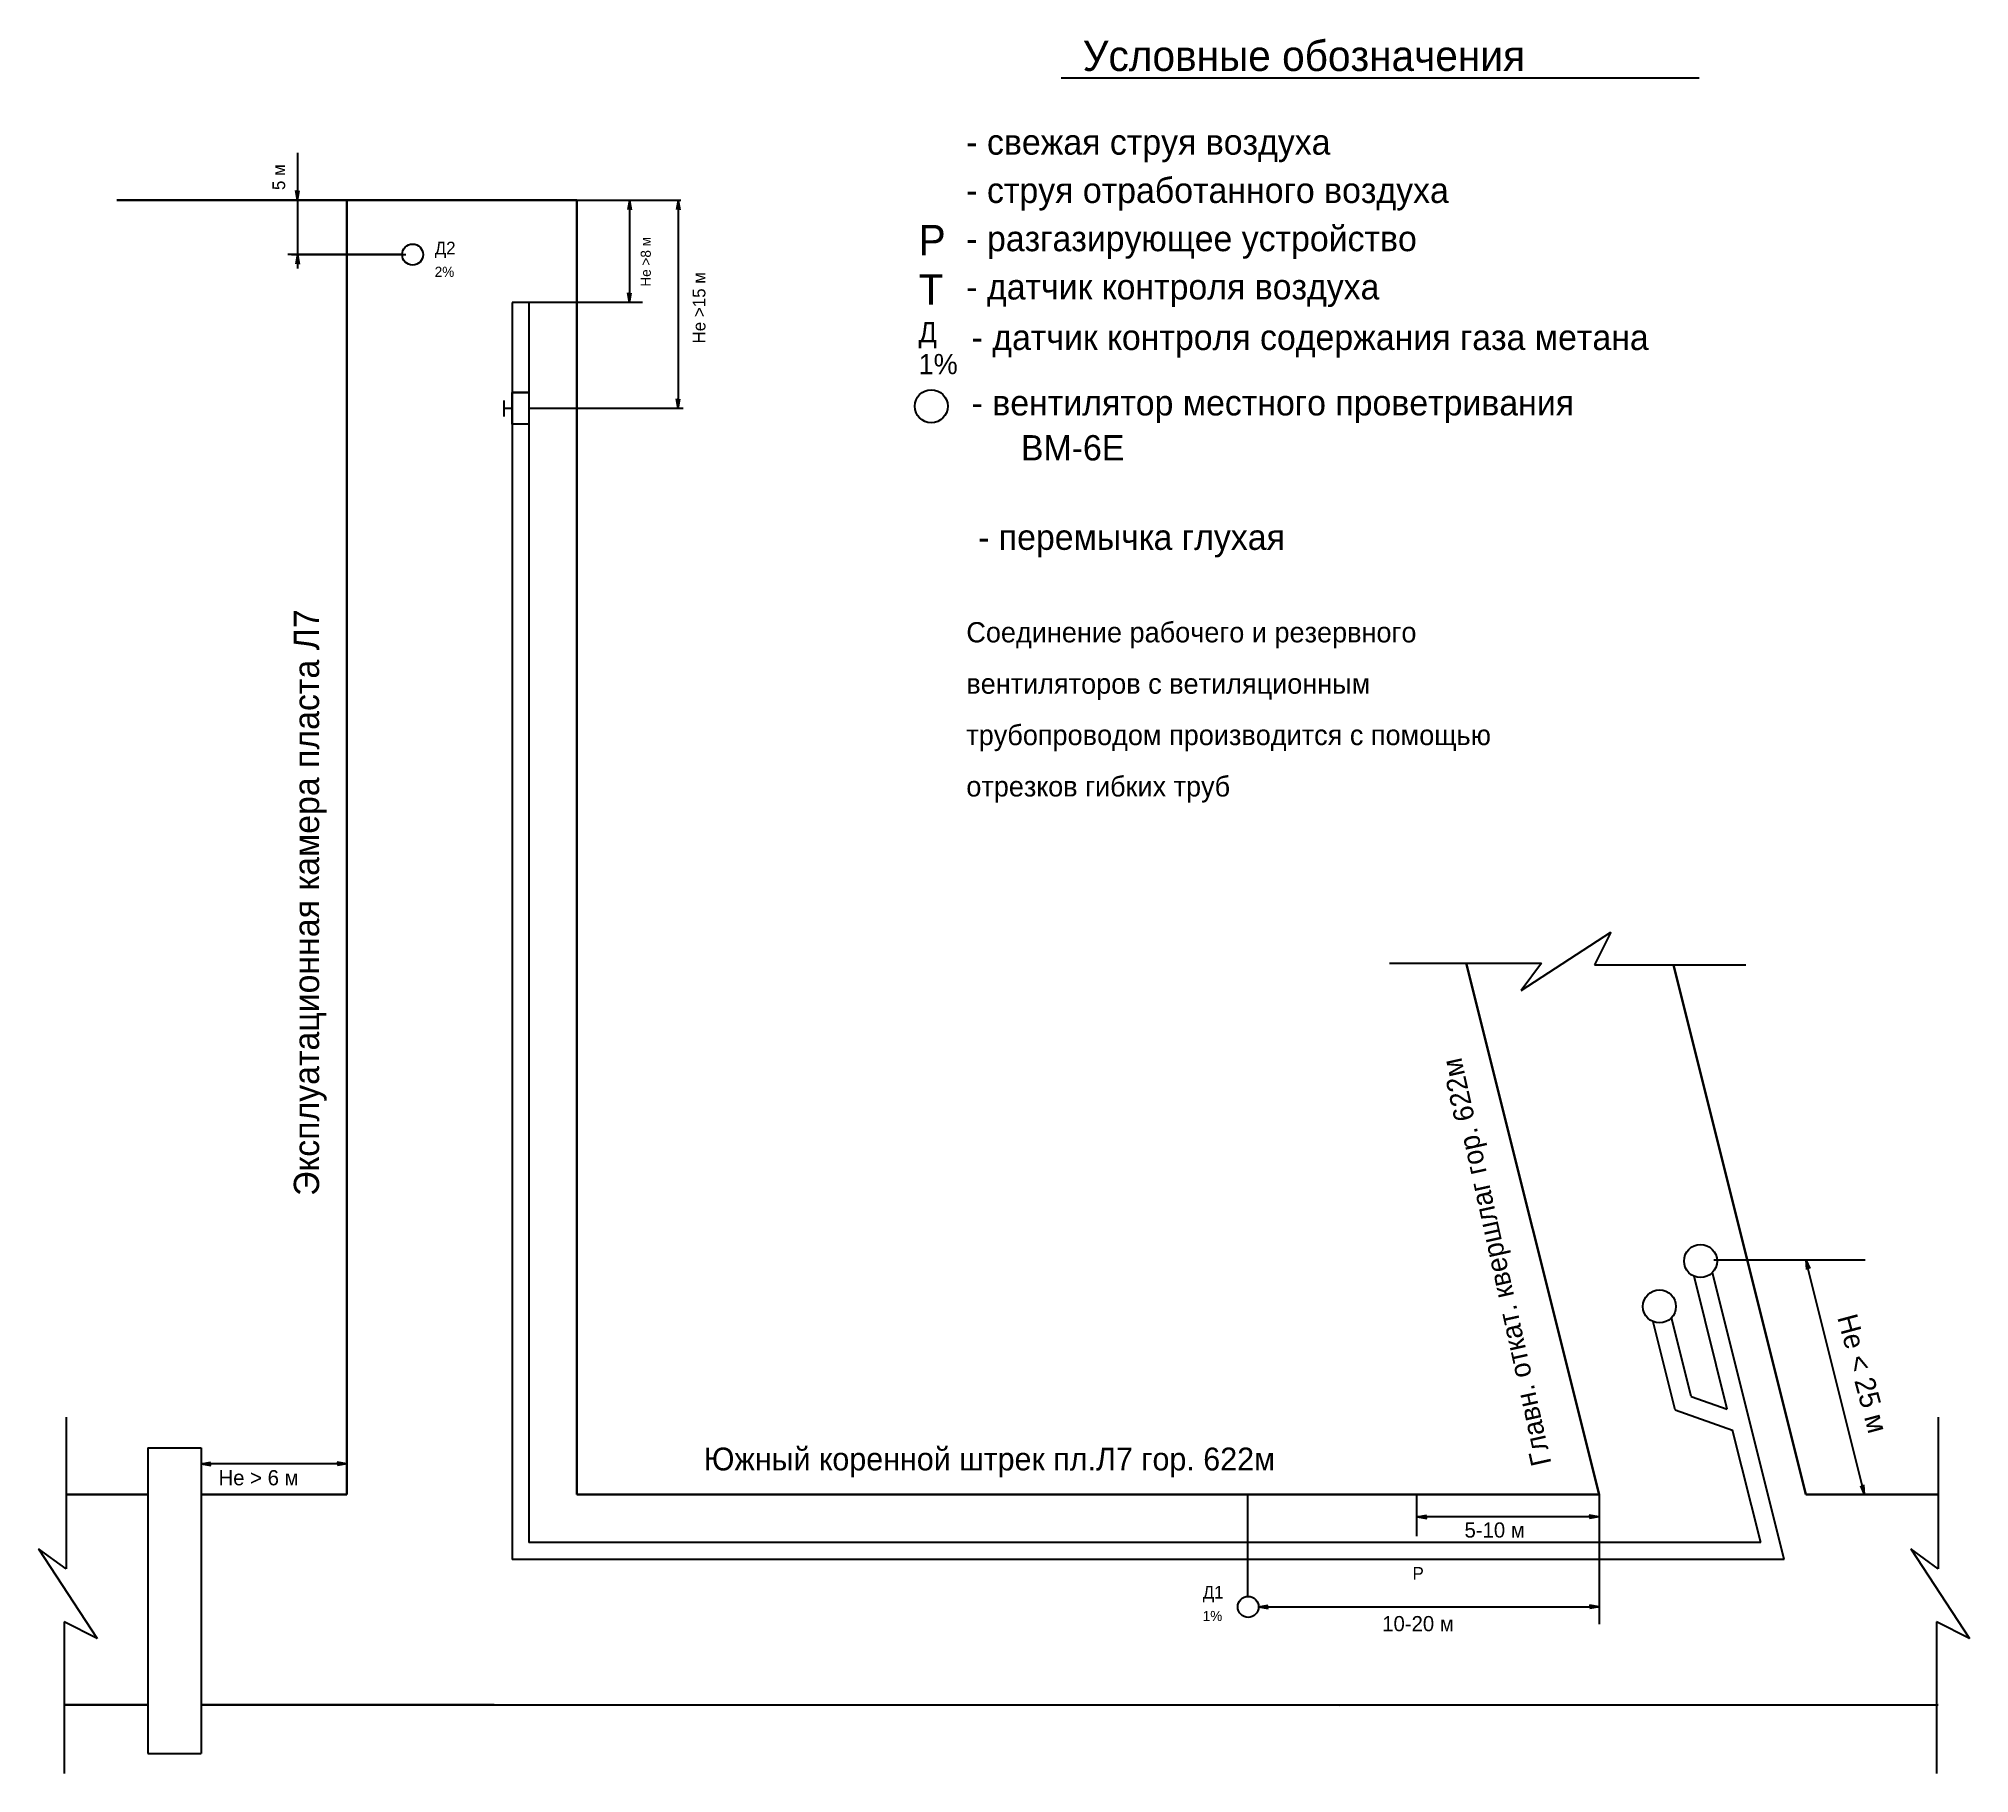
# Model space of a CAD drawing. Header units: millimetres. Extents: x 614 to 995, y 16 to 359.
import ezdxf

# ---------------------------------------------------------------- set-up
doc = ezdxf.new("R2010")
doc.units = ezdxf.units.MM

msp = doc.modelspace()

# ---------------------------------------------------------------- linework, layer by layer
for p, q in [((815.88, 350.95), (941.94, 350.95)), ((664.98, 336.11), (664.98, 313.26)), ((664.98, 326.76), (664.65, 328.65)), ((664.98, 326.76), (665.3, 328.65)), ((674.7, 326.76), (662.9, 326.76)), ((674.7, 326.76), (664.98, 326.76)), ((674.7, 326.76), (664.98, 326.76)), ((674.7, 326.76), (686.51, 326.76)), ((674.7, 326.76), (684.43, 326.76)), ((674.7, 326.76), (684.43, 326.76)), ((740.69, 326.72), (707.39, 326.72)), ((730.55, 326.72), (730.23, 324.83)), ((730.55, 326.72), (730.55, 306.54)), ((730.55, 326.72), (730.88, 324.83)), ((740.16, 326.72), (739.83, 324.83)), ((740.16, 326.72), (740.16, 285.61)), ((740.16, 326.72), (740.48, 324.83)), ((740.16, 326.72), (740.16, 326.72)), ((685.64, 316), (663.04, 316)), ((663.76, 316), (686.37, 316)), ((664.98, 316), (664.65, 314.11)), ((664.98, 316), (665.3, 314.11)), ((707.39, 306.54), (707.39, 58.2)), ((733.14, 306.54), (707.39, 306.54)), ((710.67, 306.54), (710.67, 61.52)), ((730.55, 306.54), (730.23, 308.43)), ((730.55, 306.54), (730.88, 308.43)), ((705.75, 287.18), (705.75, 284.03)), ((710.67, 288.76), (707.39, 288.76)), ((740.16, 285.61), (739.83, 287.5)), ((740.16, 285.61), (740.48, 287.5)), ((707.39, 285.61), (705.75, 285.61)), ((710.67, 282.49), (707.39, 282.49)), ((741.15, 285.61), (710.67, 285.61)), ((906.78, 170.57), (924.49, 182.15)), ((924.49, 182.15), (921.24, 175.64)), ((880.75, 176), (910.75, 176)), ((910.75, 176), (906.78, 170.57)), ((921.24, 175.64), (951.15, 175.64)), ((958.74, 58.2), (944.55, 114.9)), ((944.84, 117.41), (974.75, 117.41)), ((974.62, 71), (963.01, 117.41)), ((963.01, 117.41), (963.14, 115.5)), ((963.01, 117.41), (963.77, 115.65)), ((947.48, 87.88), (940.91, 114.16)), ((937.2, 87.73), (932.84, 105.16)), ((940.36, 90.39), (936.47, 105.96)), ((940.36, 90.39), (947.48, 87.88)), ((619.24, 86.31), (619.24, 56.31)), ((937.2, 87.73), (948.52, 83.74)), ((989.16, 86.31), (989.16, 56.31)), ((635.4, 80.23), (635.4, 19.81)), ((635.4, 80.23), (645.95, 80.23)), ((645.95, 80.23), (645.95, 19.81)), ((954.08, 61.52), (948.52, 83.74)), ((645.95, 77.1), (647.84, 77.42)), ((674.7, 77.1), (645.95, 77.1)), ((645.95, 77.1), (647.84, 76.77)), ((674.7, 77.1), (672.81, 77.42)), ((674.7, 77.1), (672.81, 76.77)), ((974.62, 71), (973.86, 72.75)), ((974.62, 71), (974.49, 72.91)), ((852.69, 71), (852.69, 50.87)), ((886.08, 71), (886.08, 62.78)), ((922.15, 71), (922.15, 45.42)), ((886.2, 66.63), (888.09, 66.95)), ((922.07, 66.63), (886.2, 66.63)), ((886.2, 66.63), (888.09, 66.3)), ((922.07, 66.63), (920.18, 66.95)), ((922.07, 66.63), (920.18, 66.3)), ((922.07, 66.63), (922.07, 66.63)), ((833.44, 61.52), (710.67, 61.52)), ((954.08, 61.52), (833.44, 61.52)), ((619.24, 56.31), (613.81, 60.29)), ((613.81, 60.29), (625.39, 42.57)), ((830.16, 58.2), (707.39, 58.2)), ((958.74, 58.2), (830.16, 58.2)), ((983.74, 60.29), (995.31, 42.57)), ((989.16, 56.31), (983.74, 60.29)), ((618.88, 45.83), (618.88, 15.91)), ((625.39, 42.57), (618.88, 45.83)), ((854.88, 48.81), (856.76, 49.13)), ((854.88, 48.81), (922.15, 48.81)), ((854.88, 48.81), (856.76, 48.48)), ((922.15, 48.81), (920.26, 49.13)), ((922.15, 48.81), (920.26, 48.48)), ((995.31, 42.57), (988.8, 45.83)), ((988.8, 45.83), (988.8, 15.91)), ((635.4, 19.81), (645.95, 19.81))]:
    msp.add_line(p, q)
at = {"lineweight": 30}
for p, q in [((629.25, 326.76), (674.7, 326.76)), ((674.7, 326.76), (674.7, 71)), ((674.7, 326.76), (674.7, 71)), ((720.16, 326.76), (674.7, 326.76)), ((720.16, 326.76), (720.16, 71)), ((922.15, 71), (895.88, 176)), ((963.02, 71), (936.84, 175.64)), ((635.4, 71), (619.24, 71)), ((674.7, 71), (645.95, 71)), ((842.92, 71), (720.16, 71)), ((922.15, 71), (842.92, 71)), ((989.16, 71), (963.02, 71)), ((635.4, 29.44), (618.88, 29.45)), ((645.95, 29.44), (703.81, 29.44)), ((870.92, 29.39), (645.95, 29.44)), ((989.16, 29.44), (870.92, 29.39))]:
    msp.add_line(p, q, dxfattribs=at)
msp.add_lwpolyline([(707.39, 288.76), (710.67, 288.76), (710.67, 282.49), (707.39, 282.49)], close=True)
msp.add_lwpolyline([(707.39, 288.76), (710.67, 288.76), (710.67, 282.49), (707.39, 282.49)], close=True)
for centre, radius in [((687.71, 316), 2.07), ((790.2, 286.03), 3.26), ((942.19, 117.15), 3.26), ((934.08, 108.17), 3.26), ((852.81, 48.81), 2.07)]:
    msp.add_circle(centre, radius)

# ---------------------------------------------------------------- texts
for s, height, p in [('Условные обозначения', 6, (820.11, 352.28)), ('- свежая струя воздуха', 5, (797.12, 335.74)), ('- струя отработанного воздуха', 5, (797.12, 326.2)), ('Р', 6, (787.69, 315.87)), ('- разгазирующее устройство', 5, (797.12, 316.67)), ('Д2', 2.5, (692.08, 316.04)), ('2%', 2, (692.08, 311.6)), ('Т', 6, (787.69, 306.12)), ('- датчик контроля воздуха', 5, (797.12, 307.13)), ('Д', 4, (787.69, 298.66)), ('- датчик контроля содержания газа метана', 5, (798.17, 297.15)), ('1%', 4, (787.69, 292.37)), ('- вентилятор местного проветривания', 5, (798.17, 284.22)), ('ВМ-6Е', 5, (807.91, 275.33)), ('- перемычка глухая', 5, (799.45, 257.66)), ('Соединение рабочего и резервного', 4, (797.12, 239.38)), ('вентиляторов с ветиляционным', 4, (797.12, 229.23)), ('трубопроводом производится с помощью', 4, (797.12, 219.08)), ('отрезков гибких труб', 4, (797.12, 208.93)), ('Южный коренной штрек пл.Л7 гор. 622м', 4.5, (745.23, 75.78)), ('Не > 6 м', 3, (649.37, 72.83)), ('5-10 м', 3, (895.56, 62.5)), ('Р', 2.5, (885.28, 54.18)), ('Д1', 2.5, (843.83, 50.46)), ('1%', 2, (843.83, 46.02)), ('10-20 м', 3, (879.3, 44))]:
    msp.add_text(s, height=height).set_placement(p)
for s, height, rotation, p in [('5 м', 2.5, 90, (662.52, 328.75)), ('Не >8 м', 2, 90, (734.78, 309.68)), ('Не >15 м', 2.5, 90, (745.57, 298.44)), ('Эксплуатационная камера пласта Л7', 5, 90, (669.23, 130.02)), ('Главн. откат. квершлаг гор. 622м', 4, 102.5188, (912.74, 77.16)), ('Не < 25 м', 4, 285.0803, (969.18, 106.02))]:
    msp.add_text(s, height=height, rotation=rotation).set_placement(p)

doc.saveas('drawing.dxf')
